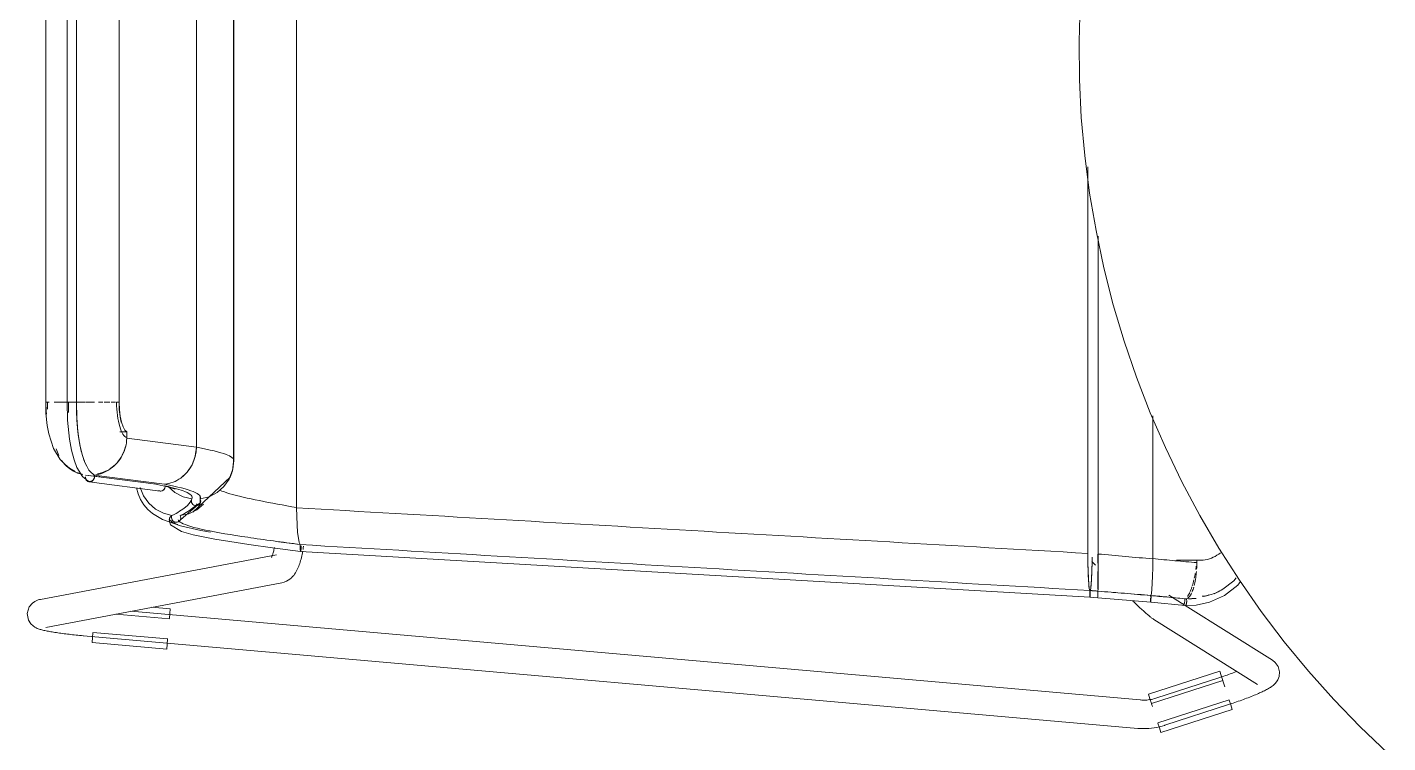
# Model space of a CAD drawing. Header units: millimetres. Extents: x 155927 to 326028, y -36033 to 97293.
# Drawn here: x 158449 to 159021, y 17116 to 17417 of the extents above; entities that cross this region are included whole.
import ezdxf

# ---------------------------------------------------------------- set-up
doc = ezdxf.new("R2010")
doc.units = ezdxf.units.MM
doc.header["$MEASUREMENT"] = 0
doc.layers.add('I-FURN', color=8, linetype='CONTINUOUS', lineweight=9)

msp = doc.modelspace()

# ---------------------------------------------------------------- linework, layer by layer
at = {"layer": 'I-FURN'}
for p, q in [((158561.78, 17598.52), (158561.78, 17215.12)), ((158561.78, 17215.12), (158561.78, 17598.52)), ((158535.28, 17579.21), (158535.28, 17234.42)), ((158535.28, 17234.42), (158535.28, 17579.21)), ((158519.68, 17573.17), (158519.68, 17240.46)), ((158519.68, 17240.46), (158519.68, 17573.17)), ((158456.31, 17554.24), (158456.31, 17259.39)), ((158465.35, 17554.24), (158465.35, 17259.39)), ((158469.31, 17259.39), (158469.31, 17554.24)), ((158487.15, 17554.24), (158487.15, 17259.39)), ((158487.21, 17259.39), (158487.21, 17554.24)), ((158535.43, 17234.96), (158535.43, 17539.76)), ((158891.33, 17427.13), (158890.84, 17411.13)), ((158890.84, 17411.13), (158890.99, 17395.14)), ((158890.99, 17395.14), (158891.77, 17379.16)), ((158891.77, 17379.16), (158893.2, 17363.22)), ((158893.2, 17363.22), (158895.26, 17347.36)), ((158894.51, 17358.46), (158894.51, 17195.86)), ((158894.51, 17195.86), (158894.51, 17358.46)), ((158895.26, 17347.36), (158897.95, 17331.58)), ((158897.95, 17331.58), (158901.28, 17315.93)), ((158898.83, 17329.24), (158898.83, 17195.6)), ((158898.83, 17195.6), (158898.83, 17329.24)), ((158901.28, 17315.93), (158905.22, 17300.43)), ((158905.22, 17300.43), (158909.79, 17285.1)), ((158909.79, 17285.1), (158914.96, 17269.96)), ((158914.96, 17269.96), (158920.73, 17255.03)), ((158456.31, 17259.39), (158456.48, 17259.39)), ((158456.39, 17254.87), (158456.31, 17259.39)), ((158457.8, 17259.39), (158456.33, 17259.39)), ((158456.91, 17249.66), (158456.39, 17254.87)), ((158462.41, 17259.39), (158459.83, 17259.39)), ((158462.57, 17259.39), (158465.59, 17259.39)), ((158465.59, 17259.39), (158462.58, 17259.39)), ((158469.3, 17259.39), (158465.35, 17259.39)), ((158465.5, 17251.83), (158465.35, 17259.39)), ((158465.35, 17259.39), (158465.42, 17259.39)), ((158465.42, 17259.39), (158465.61, 17259.39)), ((158465.61, 17259.39), (158465.92, 17259.39)), ((158465.92, 17259.39), (158466.31, 17259.39)), ((158466.31, 17259.39), (158466.76, 17259.39)), ((158466.76, 17259.39), (158467.26, 17259.39)), ((158467.26, 17259.39), (158467.75, 17259.39)), ((158467.75, 17259.39), (158468.23, 17259.39)), ((158468.23, 17259.39), (158468.65, 17259.39)), ((158468.65, 17259.39), (158468.98, 17259.39)), ((158468.98, 17259.39), (158469.2, 17259.39)), ((158469.2, 17259.39), (158469.3, 17259.39)), ((158469.28, 17259.39), (158473.09, 17259.39)), ((158473.09, 17259.39), (158469.28, 17259.39)), ((158469.31, 17259.39), (158469.4, 17252.98)), ((158476.85, 17259.39), (158473.29, 17259.39)), ((158480.32, 17259.39), (158478.47, 17259.39)), ((158483.3, 17259.39), (158480.84, 17259.39)), ((158485.62, 17259.39), (158483.89, 17259.39)), ((158487.32, 17256.35), (158487.21, 17259.39)), ((158487.64, 17253.5), (158487.32, 17256.35)), ((158920.73, 17255.03), (158927.1, 17240.36)), ((158457.56, 17246.16), (158456.91, 17249.66)), ((158466.29, 17243.94), (158465.5, 17251.83)), ((158469.4, 17252.98), (158469.88, 17246.99)), ((158488.15, 17251.01), (158487.64, 17253.5)), ((158488.82, 17249.03), (158488.15, 17251.01)), ((158489.61, 17247.67), (158488.82, 17249.03)), ((158921.8, 17193.66), (158921.8, 17253.77)), ((158921.8, 17253.77), (158921.8, 17193.66)), ((158459.58, 17240.01), (158457.56, 17246.16)), ((158467.16, 17239.23), (158466.29, 17243.94)), ((158469.88, 17246.99), (158470.71, 17241.55)), ((158487.46, 17247.04), (158490.47, 17247.04)), ((158490.47, 17247.04), (158489.61, 17247.67)), ((158490.4, 17244.32), (158490.47, 17247.04)), ((158519.68, 17240.46), (158490.4, 17244.32)), ((158462.45, 17235.3), (158459.58, 17240.01)), ((158468.24, 17235.18), (158467.16, 17239.23)), ((158470.71, 17241.55), (158471.51, 17238.06)), ((158471.51, 17238.06), (158472.39, 17235.23)), ((158519.2, 17236.69), (158519.68, 17240.46)), ((158927.1, 17240.36), (158934.04, 17225.95)), ((158464.29, 17233.32), (158462.45, 17235.3)), ((158466.36, 17231.65), (158464.29, 17233.32)), ((158468.63, 17230.32), (158466.36, 17231.65)), ((158469.43, 17232.02), (158468.24, 17235.18)), ((158471.74, 17228.19), (158469.43, 17232.02)), ((158472.39, 17235.23), (158472.58, 17234.72)), ((158515.81, 17230.03), (158517.89, 17233.14)), ((158517.89, 17233.14), (158519.2, 17236.69)), ((158535.28, 17234.42), (158534.8, 17230.63)), ((158534.8, 17230.63), (158535.28, 17234.42)), ((158534.99, 17231.21), (158535.43, 17234.96)), ((158474.12, 17226.29), (158471.74, 17228.19)), ((158502.75, 17224.93), (158473.06, 17228.78)), ((158479.03, 17228.01), (158474.25, 17228.62)), ((158504.4, 17222.08), (158474.62, 17225.94)), ((158506.3, 17224.91), (158476.6, 17228.76)), ((158513.07, 17227.54), (158515.81, 17230.03)), ((158518.16, 17213.25), (158533.86, 17227.85)), ((158533.43, 17227.07), (158531.26, 17223.93)), ((158531.27, 17223.93), (158533.44, 17227.06)), ((158533.26, 17226.75), (158534.99, 17231.21)), ((158534.8, 17230.63), (158533.43, 17227.07)), ((158533.44, 17227.06), (158534.8, 17230.63)), ((158533.86, 17227.85), (158534.56, 17229.77)), ((158934.04, 17225.95), (158941.56, 17211.82)), ((158494.55, 17223.4), (158495.2, 17220.89)), ((158495.2, 17220.89), (158496.23, 17218.52)), ((158496.06, 17223.54), (158497.46, 17220.02)), ((158508.27, 17223.68), (158501.97, 17225.06)), ((158503.74, 17222.31), (158504.16, 17222.13)), ((158504.16, 17222.13), (158504.63, 17222.07)), ((158504.63, 17222.07), (158505.1, 17222.13)), ((158505.1, 17222.13), (158505.54, 17222.32)), ((158505.54, 17222.32), (158505.92, 17222.62)), ((158505.92, 17222.62), (158506.22, 17223)), ((158506.22, 17223), (158506.42, 17223.45)), ((158506.42, 17223.45), (158506.49, 17223.94)), ((158506.49, 17223.94), (158506.46, 17224.44)), ((158507.8, 17223.93), (158510.67, 17221.42)), ((158510.7, 17222.93), (158508.27, 17223.68)), ((158510.67, 17221.42), (158514.07, 17219.66)), ((158528.39, 17221.42), (158525, 17219.67)), ((158525, 17219.66), (158528.4, 17221.42)), ((158531.26, 17223.93), (158528.39, 17221.42)), ((158528.4, 17221.42), (158531.27, 17223.93)), ((158496.23, 17218.52), (158497.61, 17216.32)), ((158497.46, 17220.02), (158499.63, 17216.94)), ((158497.61, 17216.32), (158499.29, 17214.35)), ((158499.63, 17216.94), (158502.46, 17214.46)), ((158502.46, 17214.46), (158505.78, 17212.72)), ((158511.97, 17209.14), (158521.39, 17217.26)), ((158514.07, 17219.66), (158517.78, 17218.77)), ((158517.5, 17218.09), (158517.68, 17218.53)), ((158517.58, 17217.81), (158517.62, 17218.3)), ((158517.62, 17218.3), (158517.58, 17217.8)), ((158517.66, 17217.32), (158517.58, 17217.81)), ((158517.58, 17217.8), (158517.66, 17217.31)), ((158517.62, 17218.3), (158517.78, 17218.77)), ((158517.78, 17218.77), (158517.62, 17218.3)), ((158517.87, 17216.86), (158517.66, 17217.32)), ((158517.66, 17217.31), (158517.86, 17216.86)), ((158517.86, 17216.86), (158518.18, 17216.48)), ((158518.18, 17216.48), (158517.87, 17216.86)), ((158518.58, 17216.19), (158518.18, 17216.48)), ((158518.18, 17216.48), (158518.58, 17216.18)), ((158519.04, 17216), (158518.58, 17216.19)), ((158518.58, 17216.18), (158519.04, 17216)), ((158519.53, 17215.93), (158519.04, 17216)), ((158519.04, 17216), (158519.53, 17215.93)), ((158520.02, 17216), (158519.53, 17215.93)), ((158519.53, 17215.93), (158520.02, 17216)), ((158522.67, 17216.59), (158519.83, 17214.2)), ((158519.83, 17214.19), (158522.67, 17216.59)), ((158520.48, 17216.19), (158520.02, 17216)), ((158520.02, 17216), (158520.49, 17216.18)), ((158520.89, 17216.48), (158520.48, 17216.19)), ((158520.49, 17216.18), (158520.89, 17216.48)), ((158521.2, 17216.86), (158520.89, 17216.48)), ((158520.89, 17216.48), (158521.2, 17216.86)), ((158521.4, 17217.32), (158521.2, 17216.86)), ((158521.2, 17216.86), (158521.4, 17217.31)), ((158521.26, 17216.96), (158521.3, 17219.84)), ((158521.28, 17218.77), (158521.45, 17218.3)), ((158521.29, 17218.77), (158525, 17219.66)), ((158521.45, 17218.3), (158521.29, 17218.77)), ((158521.48, 17217.81), (158521.4, 17217.32)), ((158521.4, 17217.31), (158521.49, 17217.8)), ((158521.45, 17218.3), (158521.48, 17217.81)), ((158521.49, 17217.8), (158521.45, 17218.3)), ((158561.78, 17215.12), (158561.84, 17211.35)), ((158561.84, 17211.35), (158561.78, 17215.04)), ((158499.29, 17214.35), (158501.26, 17212.61)), ((158501.26, 17212.61), (158505.37, 17210.11)), ((158505.37, 17210.11), (158513, 17207.43)), ((158505.78, 17212.72), (158509.41, 17211.81)), ((158508.19, 17209.99), (158508.49, 17210.91)), ((158508.72, 17207.81), (158508.19, 17209.99)), ((158509.2, 17210.85), (158509.25, 17211.34)), ((158509.25, 17211.34), (158509.2, 17210.84)), ((158509.28, 17210.35), (158509.2, 17210.85)), ((158509.2, 17210.84), (158509.28, 17210.35)), ((158509.25, 17211.34), (158509.41, 17211.81)), ((158509.41, 17211.81), (158509.25, 17211.34)), ((158509.48, 17209.9), (158509.28, 17210.35)), ((158509.28, 17210.35), (158509.47, 17209.89)), ((158509.47, 17209.89), (158509.78, 17209.51)), ((158509.78, 17209.51), (158509.48, 17209.9)), ((158510.18, 17209.21), (158509.78, 17209.51)), ((158509.78, 17209.51), (158510.17, 17209.21)), ((158510.17, 17209.21), (158510.63, 17209.01)), ((158510.63, 17209.01), (158510.18, 17209.21)), ((158511.11, 17208.94), (158510.63, 17209.01)), ((158510.63, 17209.01), (158511.11, 17208.94)), ((158511.6, 17209), (158511.11, 17208.94)), ((158511.11, 17208.94), (158511.6, 17209)), ((158512.06, 17209.18), (158511.6, 17209)), ((158511.6, 17209), (158512.06, 17209.18)), ((158512.24, 17209.29), (158512.03, 17209.16)), ((158512.46, 17209.47), (158512.06, 17209.18)), ((158512.06, 17209.18), (158512.46, 17209.47)), ((158512.78, 17209.85), (158512.46, 17209.47)), ((158512.46, 17209.47), (158512.78, 17209.85)), ((158512.99, 17210.3), (158512.78, 17209.85)), ((158512.78, 17209.85), (158512.99, 17210.3)), ((158516.51, 17212.55), (158512.9, 17211.76)), ((158512.9, 17211.76), (158516.51, 17212.55)), ((158512.9, 17211.76), (158513.05, 17211.29)), ((158513.05, 17211.29), (158512.9, 17211.76)), ((158513.08, 17210.79), (158512.99, 17210.3)), ((158512.99, 17210.3), (158513.08, 17210.79)), ((158513.05, 17211.29), (158513.08, 17210.79)), ((158513.08, 17210.79), (158513.05, 17211.29)), ((158519.83, 17214.2), (158516.51, 17212.55)), ((158516.51, 17212.55), (158519.83, 17214.19)), ((158561.84, 17211.35), (158561.99, 17207.81)), ((158561.99, 17207.81), (158561.84, 17211.28)), ((158941.56, 17211.82), (158949.64, 17198.01)), ((158513.36, 17205.04), (158508.72, 17207.81)), ((158513, 17207.43), (158521.52, 17205.54)), ((158518.36, 17203.63), (158513.36, 17205.04)), ((158527.38, 17201.83), (158518.36, 17203.63)), ((158521.52, 17205.54), (158525.58, 17204.81)), ((158561.99, 17207.81), (158562.23, 17204.71)), ((158562.23, 17204.71), (158561.99, 17207.76)), ((158562.23, 17204.71), (158562.54, 17202.22)), ((158562.54, 17202.21), (158562.23, 17204.68)), ((158533.69, 17200.79), (158527.38, 17201.83)), ((158541.71, 17199.61), (158533.69, 17200.79)), ((158551.64, 17198.26), (158541.71, 17199.61)), ((158563.5, 17196.7), (158551.64, 17198.26)), ((158552.19, 17196.93), (158552.29, 17197.38)), ((158552.29, 17197.38), (158552.39, 17197.85)), ((158552.39, 17197.85), (158552.49, 17198.34)), ((158562.54, 17202.22), (158562.91, 17200.47)), ((158562.91, 17200.47), (158562.54, 17202.21)), ((158563.31, 17199.56), (158562.91, 17200.47)), ((158562.91, 17200.47), (158563.31, 17199.57)), ((158563.31, 17199.57), (158563.29, 17199.1)), ((158563.29, 17199.09), (158563.31, 17199.56)), ((158563.29, 17199.1), (158563.29, 17198.6)), ((158563.29, 17198.59), (158563.29, 17199.09)), ((158563.29, 17198.6), (158563.29, 17198.11)), ((158563.29, 17198.1), (158563.29, 17198.59)), ((158563.29, 17198.11), (158563.32, 17197.65)), ((158563.32, 17197.65), (158563.29, 17198.1)), ((158563.32, 17197.65), (158563.35, 17197.26)), ((158563.35, 17197.26), (158563.32, 17197.65)), ((158563.64, 17197.24), (158563.68, 17197.62)), ((158563.68, 17197.61), (158563.64, 17197.23)), ((158563.68, 17197.62), (158563.7, 17198.07)), ((158563.7, 17198.06), (158563.68, 17197.61)), ((158563.7, 17198.07), (158563.71, 17198.56)), ((158563.71, 17198.56), (158563.7, 17198.06)), ((158563.71, 17198.56), (158563.71, 17199.06)), ((158563.71, 17199.05), (158563.71, 17198.56)), ((158564.52, 17197.51), (158564.63, 17198.22)), ((158564.63, 17198.22), (158564.73, 17198.95)), ((158949.64, 17198.01), (158958.26, 17184.54)), ((158553.42, 17195.3), (158454.12, 17176.48)), ((158551.19, 17194.08), (158551.2, 17194.1)), ((158551.2, 17194.1), (158551.25, 17194.18)), ((158551.25, 17194.18), (158551.29, 17194.26)), ((158551.29, 17194.26), (158551.37, 17194.41)), ((158551.37, 17194.41), (158551.45, 17194.61)), ((158551.45, 17194.61), (158551.55, 17194.84)), ((158551.55, 17194.84), (158551.65, 17195.11)), ((158551.65, 17195.11), (158551.76, 17195.41)), ((158551.76, 17195.41), (158551.86, 17195.75)), ((158551.86, 17195.75), (158551.97, 17196.12)), ((158551.97, 17196.12), (158552.08, 17196.51)), ((158552.08, 17196.51), (158552.19, 17196.93)), ((158562.93, 17191.02), (158563.14, 17191.61)), ((158563.14, 17191.61), (158563.33, 17192.22)), ((158563.33, 17192.22), (158563.51, 17192.83)), ((158563.35, 17197.26), (158563.39, 17196.97)), ((158563.39, 17196.96), (158563.35, 17197.26)), ((158563.39, 17196.97), (158563.44, 17196.77)), ((158563.44, 17196.77), (158563.39, 17196.96)), ((158563.44, 17196.77), (158563.5, 17196.7)), ((158563.5, 17196.7), (158563.44, 17196.77)), ((158563.5, 17196.7), (158563.55, 17196.76)), ((158563.55, 17196.76), (158563.5, 17196.7)), ((158563.5, 17196.7), (158895.41, 17177.41)), ((158563.51, 17192.83), (158563.69, 17193.46)), ((158563.55, 17196.76), (158563.6, 17196.95)), ((158563.6, 17196.94), (158563.55, 17196.76)), ((158563.6, 17196.95), (158563.64, 17197.24)), ((158563.64, 17197.23), (158563.6, 17196.94)), ((158563.69, 17193.46), (158563.85, 17194.11)), ((158563.85, 17194.11), (158564, 17194.76)), ((158564, 17194.76), (158564.14, 17195.43)), ((158564.14, 17195.43), (158564.28, 17196.11)), ((158564.28, 17196.11), (158564.4, 17196.8)), ((158894.51, 17195.86), (158894.54, 17192.08)), ((158894.54, 17192.08), (158894.62, 17188.52)), ((158896.15, 17192.38), (158897.68, 17190.9)), ((158896.19, 17188.52), (158896.27, 17192.07)), ((158896.27, 17192.07), (158896.3, 17194.32)), ((158898.7, 17191.81), (158898.7, 17195.59)), ((158898.7, 17195.59), (158898.7, 17191.81)), ((158898.83, 17191.81), (158898.82, 17188.25)), ((158898.82, 17188.24), (158898.83, 17191.81)), ((158898.83, 17195.6), (158898.83, 17191.81)), ((158898.83, 17191.81), (158898.83, 17195.6)), ((158921.77, 17189.9), (158921.8, 17193.66)), ((158921.8, 17193.54), (158921.77, 17189.89)), ((158931.84, 17192.95), (158941.59, 17192.95)), ((158940.35, 17193.01), (158940.35, 17191.96)), ((158559.61, 17185.56), (158560.13, 17186.08)), ((158560.13, 17186.08), (158560.58, 17186.61)), ((158560.58, 17186.61), (158560.98, 17187.14)), ((158560.98, 17187.14), (158561.34, 17187.68)), ((158561.34, 17187.68), (158561.66, 17188.22)), ((158561.66, 17188.22), (158561.95, 17188.75)), ((158561.95, 17188.75), (158562.23, 17189.31)), ((158562.23, 17189.31), (158562.48, 17189.87)), ((158562.48, 17189.87), (158562.71, 17190.44)), ((158562.71, 17190.44), (158562.93, 17191.02)), ((158894.62, 17188.52), (158894.74, 17185.39)), ((158896.07, 17185.4), (158896.19, 17188.52)), ((158898.72, 17185.13), (158898.71, 17188.25)), ((158898.71, 17188.25), (158898.72, 17185.13)), ((158898.82, 17188.24), (158898.81, 17185.12)), ((158898.81, 17185.11), (158898.82, 17188.24)), ((158921.58, 17183.26), (158921.7, 17186.36)), ((158921.69, 17186.3), (158921.58, 17183.26)), ((158921.77, 17189.8), (158921.7, 17186.36)), ((158921.7, 17186.36), (158921.77, 17189.8)), ((158456.36, 17164.69), (158555.65, 17183.51)), ((158555.65, 17183.51), (158556.64, 17183.77)), ((158556.64, 17183.77), (158557.53, 17184.13)), ((158557.53, 17184.13), (158558.32, 17184.57)), ((158558.32, 17184.57), (158559.01, 17185.05)), ((158559.01, 17185.05), (158559.61, 17185.56)), ((158894.74, 17185.39), (158894.9, 17182.88)), ((158894.9, 17182.88), (158895.1, 17181.13)), ((158895.1, 17181.13), (158895.31, 17180.24)), ((158895.31, 17180.24), (158895.3, 17179.78)), ((158895.51, 17180.25), (158895.72, 17181.15)), ((158895.51, 17179.78), (158895.51, 17180.25)), ((158895.72, 17181.15), (158895.91, 17182.91)), ((158895.91, 17182.91), (158896.07, 17185.4)), ((158898.73, 17182.63), (158898.72, 17185.13)), ((158898.72, 17185.13), (158898.73, 17182.63)), ((158898.74, 17180.88), (158898.73, 17182.63)), ((158898.73, 17182.63), (158898.74, 17180.88)), ((158898.79, 17180.86), (158898.77, 17179.98)), ((158898.77, 17179.97), (158898.79, 17180.86)), ((158898.8, 17182.61), (158898.79, 17180.86)), ((158898.79, 17180.86), (158898.8, 17182.61)), ((158898.81, 17185.11), (158898.8, 17182.61)), ((158898.8, 17182.61), (158898.81, 17185.11)), ((158921.25, 17179.05), (158921.43, 17180.79)), ((158921.43, 17180.77), (158921.25, 17179.05)), ((158921.43, 17180.79), (158921.58, 17183.26)), ((158921.58, 17183.22), (158921.43, 17180.78)), ((158951.28, 17180.79), (158947.59, 17178.88)), ((158955.85, 17184.28), (158951.28, 17180.79)), ((158957.52, 17182.55), (158951.99, 17178.21)), ((158956.9, 17185.53), (158955.85, 17184.28)), ((158958.67, 17183.99), (158957.52, 17182.55)), ((158958.26, 17184.54), (158967.42, 17171.42)), ((158449.37, 17173.35), (158450.69, 17174.92)), ((158450.69, 17174.92), (158451.77, 17175.67)), ((158451.77, 17175.67), (158452.57, 17176.05)), ((158452.57, 17176.05), (158453.19, 17176.26)), ((158453.19, 17176.26), (158453.71, 17176.4)), ((158453.71, 17176.4), (158454.12, 17176.48)), ((158895.3, 17179.78), (158895.3, 17179.28)), ((158895.3, 17179.28), (158895.3, 17178.79)), ((158895.3, 17178.79), (158895.31, 17178.34)), ((158895.31, 17178.34), (158895.33, 17177.96)), ((158895.33, 17177.96), (158895.35, 17177.66)), ((158895.35, 17177.66), (158895.38, 17177.48)), ((158895.38, 17177.48), (158895.41, 17177.41)), ((158895.41, 17177.41), (158895.43, 17177.48)), ((158898.76, 17177.14), (158895.41, 17177.41)), ((158895.43, 17177.48), (158895.46, 17177.67)), ((158895.46, 17177.67), (158895.48, 17177.96)), ((158895.48, 17177.96), (158895.5, 17178.35)), ((158895.5, 17178.35), (158895.51, 17178.8)), ((158895.52, 17179.29), (158895.51, 17179.78)), ((158895.51, 17178.8), (158895.52, 17179.29)), ((158898.76, 17179.51), (158898.76, 17179.98)), ((158898.76, 17179.98), (158898.76, 17179.51)), ((158898.76, 17179.02), (158898.76, 17179.51)), ((158898.76, 17179.51), (158898.76, 17179.01)), ((158898.76, 17178.53), (158898.76, 17179.02)), ((158898.76, 17179.01), (158898.76, 17178.52)), ((158898.76, 17178.07), (158898.76, 17178.53)), ((158898.76, 17178.52), (158898.76, 17178.07)), ((158898.76, 17177.69), (158898.76, 17178.07)), ((158898.76, 17178.07), (158898.76, 17177.69)), ((158898.76, 17177.14), (158898.76, 17177.21)), ((158898.77, 17177.2), (158898.76, 17177.14)), ((158898.76, 17177.2), (158898.76, 17177.13)), ((158898.76, 17177.13), (158898.77, 17177.2)), ((158898.76, 17177.13), (158920.97, 17175.31)), ((158898.77, 17179.98), (158898.77, 17179.51)), ((158898.77, 17179.5), (158898.77, 17179.97)), ((158898.77, 17179.51), (158898.77, 17179.01)), ((158898.77, 17179.01), (158898.77, 17179.5)), ((158898.77, 17179.01), (158898.77, 17178.52)), ((158898.77, 17178.51), (158898.77, 17179.01)), ((158898.77, 17178.52), (158898.77, 17178.07)), ((158898.77, 17178.06), (158898.77, 17178.51)), ((158898.77, 17178.07), (158898.77, 17177.69)), ((158898.77, 17177.68), (158898.77, 17178.06)), ((158898.77, 17177.69), (158898.77, 17177.39)), ((158898.77, 17177.39), (158898.77, 17177.68)), ((158913.93, 17175.34), (158913.46, 17175.78)), ((158914.39, 17174.91), (158913.93, 17175.34)), ((158914.84, 17174.48), (158914.39, 17174.91)), ((158915.29, 17174.07), (158914.84, 17174.48)), ((158920.87, 17178.15), (158920.86, 17177.67)), ((158920.86, 17177.68), (158920.87, 17178.15)), ((158920.86, 17177.18), (158920.87, 17176.68)), ((158920.87, 17176.69), (158920.86, 17177.18)), ((158920.88, 17176.24), (158920.87, 17176.69)), ((158920.87, 17176.68), (158920.88, 17176.23)), ((158920.89, 17175.85), (158920.88, 17176.24)), ((158920.88, 17176.23), (158920.89, 17175.85)), ((158920.89, 17175.85), (158920.92, 17175.56)), ((158920.92, 17175.56), (158920.89, 17175.85)), ((158920.92, 17175.56), (158920.94, 17175.37)), ((158920.94, 17175.38), (158920.92, 17175.56)), ((158920.97, 17175.31), (158920.94, 17175.38)), ((158920.94, 17175.37), (158920.97, 17175.31)), ((158920.99, 17175.38), (158920.97, 17175.31)), ((158920.97, 17175.31), (158920.99, 17175.38)), ((158920.97, 17175.31), (158935.46, 17173.89)), ((158920.99, 17175.38), (158921.02, 17175.57)), ((158921.04, 17175.87), (158921.02, 17175.57)), ((158921.02, 17175.57), (158921.04, 17175.86)), ((158921.05, 17176.25), (158921.04, 17175.87)), ((158921.04, 17175.86), (158921.05, 17176.24)), ((158921.05, 17176.24), (158921.06, 17176.7)), ((158921.06, 17176.7), (158921.05, 17176.25)), ((158921.25, 17179.05), (158921.06, 17178.16)), ((158921.06, 17178.16), (158921.25, 17179.05)), ((158921.07, 17177.69), (158921.06, 17178.16)), ((158921.06, 17178.16), (158921.07, 17177.69)), ((158921.06, 17176.7), (158921.07, 17177.19)), ((158921.07, 17177.19), (158921.06, 17176.7)), ((158921.07, 17177.19), (158921.07, 17177.69)), ((158921.07, 17177.69), (158921.07, 17177.19)), ((158935.05, 17174.19), (158928.6, 17178.23)), ((158945.67, 17175.31), (158940.02, 17174.1)), ((158951.99, 17178.21), (158945.67, 17175.31)), ((158449.37, 17173.35), (158448.53, 17170.6)), ((158448.53, 17170.6), (158449.02, 17167.83)), ((158485.74, 17170.3), (158508.34, 17168.32)), ((158916.58, 17134.22), (158492.08, 17171.51)), ((158508.71, 17172.55), (158500.82, 17173.24)), ((158508.53, 17170.51), (158508.35, 17168.44)), ((158508.71, 17172.55), (158508.53, 17170.51)), ((158915.72, 17173.67), (158915.29, 17174.07)), ((158916.15, 17173.27), (158915.72, 17173.67)), ((158916.56, 17172.89), (158916.15, 17173.27)), ((158916.96, 17172.53), (158916.56, 17172.89)), ((158917.35, 17172.17), (158916.96, 17172.53)), ((158917.73, 17171.83), (158917.35, 17172.17)), ((158918.09, 17171.5), (158917.73, 17171.83)), ((158918.45, 17171.18), (158918.09, 17171.5)), ((158918.78, 17170.88), (158918.45, 17171.18)), ((158919.1, 17170.59), (158918.78, 17170.88)), ((158919.41, 17170.32), (158919.1, 17170.59)), ((158919.71, 17170.06), (158919.41, 17170.32)), ((158919.99, 17169.82), (158919.71, 17170.06)), ((158920.25, 17169.59), (158919.99, 17169.82)), ((158920.51, 17169.38), (158920.25, 17169.59)), ((158920.75, 17169.17), (158920.51, 17169.38)), ((158920.98, 17168.98), (158920.75, 17169.17)), ((158921.2, 17168.8), (158920.98, 17168.98)), ((158921.42, 17168.63), (158921.2, 17168.8)), ((158940.02, 17174.1), (158934.56, 17174.01)), ((158972.19, 17150.92), (158935.42, 17173.96)), ((158967.42, 17171.42), (158977.09, 17158.67)), ((158449.02, 17167.83), (158450.06, 17166.18)), ((158450.06, 17166.18), (158450.97, 17165.33)), ((158450.97, 17165.33), (158451.67, 17164.85)), ((158451.67, 17164.85), (158452.23, 17164.54)), ((158452.23, 17164.54), (158452.7, 17164.33)), ((158452.7, 17164.33), (158453.13, 17164.16)), ((158453.13, 17164.16), (158453.54, 17164.02)), ((158453.54, 17164.02), (158453.93, 17163.89)), ((158453.93, 17163.89), (158454.33, 17163.78)), ((158454.33, 17163.78), (158454.73, 17163.67)), ((158454.73, 17163.67), (158455.14, 17163.57)), ((158455.14, 17163.57), (158455.57, 17163.47)), ((158455.57, 17163.47), (158456.01, 17163.37)), ((158456.01, 17163.37), (158456.47, 17163.27)), ((158456.47, 17163.27), (158456.95, 17163.17)), ((158456.95, 17163.17), (158457.45, 17163.08)), ((158457.45, 17163.08), (158457.96, 17162.99)), ((158457.96, 17162.99), (158458.49, 17162.89)), ((158921.65, 17168.46), (158921.42, 17168.63)), ((158921.91, 17168.27), (158921.65, 17168.46)), ((158922.23, 17168.06), (158921.91, 17168.27)), ((158922.23, 17168.06), (158965.82, 17140.75)), ((158458.49, 17162.89), (158459.04, 17162.8)), ((158459.04, 17162.8), (158459.61, 17162.71)), ((158459.61, 17162.71), (158460.2, 17162.61)), ((158460.2, 17162.61), (158460.8, 17162.52)), ((158460.8, 17162.52), (158461.42, 17162.43)), ((158461.42, 17162.43), (158462.06, 17162.34)), ((158462.06, 17162.34), (158462.7, 17162.25)), ((158462.7, 17162.25), (158463.37, 17162.17)), ((158463.37, 17162.17), (158464.04, 17162.08)), ((158464.04, 17162.08), (158464.73, 17161.99)), ((158464.73, 17161.99), (158465.43, 17161.91)), ((158465.43, 17161.91), (158466.14, 17161.83)), ((158466.14, 17161.83), (158466.86, 17161.75)), ((158466.86, 17161.75), (158467.58, 17161.67)), ((158467.58, 17161.67), (158468.32, 17161.59)), ((158468.32, 17161.59), (158469.06, 17161.51)), ((158469.06, 17161.51), (158469.8, 17161.44)), ((158469.8, 17161.44), (158470.55, 17161.37)), ((158470.55, 17161.37), (158471.3, 17161.3)), ((158471.3, 17161.3), (158472.05, 17161.23)), ((158472.05, 17161.23), (158472.21, 17161.21)), ((158472.21, 17161.21), (158915.53, 17122.27)), ((158475.82, 17158.4), (158475.99, 17160.44)), ((158507.23, 17155.64), (158475.82, 17158.4)), ((158475.99, 17160.44), (158476.18, 17162.51)), ((158507.6, 17159.87), (158476.19, 17162.63)), ((158507.41, 17157.68), (158507.23, 17155.64)), ((158507.59, 17159.75), (158507.41, 17157.68)), ((158977.09, 17158.67), (158987.26, 17146.32)), ((158950, 17146.39), (158920, 17136.71)), ((158950, 17146.39), (158950.63, 17144.44)), ((158956.31, 17145.88), (158955.67, 17145.65)), ((158956.93, 17146.12), (158956.31, 17145.88)), ((158973.31, 17150.03), (158972.19, 17150.92)), ((158973.31, 17150.03), (158974.53, 17148.3)), ((158974.53, 17148.3), (158975.12, 17146.07)), ((158975.12, 17146.07), (158974.95, 17144.1)), ((158987.26, 17146.32), (158997.92, 17134.39)), ((158921.3, 17132.66), (158951.31, 17142.35)), ((158949.96, 17143.68), (158923.14, 17134.96)), ((158950.29, 17143.78), (158949.96, 17143.68)), ((158950.98, 17144.01), (158950.29, 17143.78)), ((158950.63, 17144.44), (158951.27, 17142.47)), ((158951.67, 17144.24), (158950.98, 17144.01)), ((158952.14, 17139.78), (158951.34, 17142.25)), ((158952.35, 17144.47), (158951.67, 17144.24)), ((158953.03, 17144.71), (158952.35, 17144.47)), ((158953.7, 17144.94), (158953.03, 17144.71)), ((158954.37, 17145.18), (158953.7, 17144.94)), ((158955.03, 17145.41), (158954.37, 17145.18)), ((158955.67, 17145.65), (158955.03, 17145.41)), ((158972.45, 17140.34), (158972.05, 17140.03)), ((158972.88, 17140.71), (158972.45, 17140.34)), ((158973.34, 17141.17), (158972.88, 17140.71)), ((158973.86, 17141.8), (158973.34, 17141.17)), ((158974.43, 17142.71), (158973.86, 17141.8)), ((158974.95, 17144.1), (158974.43, 17142.71)), ((158920.57, 17134.35), (158919.91, 17134.26)), ((158920.63, 17134.75), (158920, 17136.71)), ((158921.22, 17134.47), (158920.57, 17134.35)), ((158921.26, 17132.78), (158920.63, 17134.75)), ((158921.87, 17134.61), (158921.22, 17134.47)), ((158922.51, 17134.77), (158921.87, 17134.61)), ((158923.14, 17134.96), (158922.51, 17134.77)), ((158959.9, 17134.42), (158959.2, 17134.16)), ((158960.59, 17134.67), (158959.9, 17134.42)), ((158961.27, 17134.93), (158960.59, 17134.67)), ((158961.93, 17135.18), (158961.27, 17134.93)), ((158962.59, 17135.43), (158961.93, 17135.18)), ((158963.23, 17135.69), (158962.59, 17135.43)), ((158963.85, 17135.94), (158963.23, 17135.69)), ((158964.46, 17136.19), (158963.85, 17135.94)), ((158965.06, 17136.43), (158964.46, 17136.19)), ((158965.64, 17136.68), (158965.06, 17136.43)), ((158966.2, 17136.92), (158965.64, 17136.68)), ((158966.74, 17137.16), (158966.2, 17136.92)), ((158967.27, 17137.4), (158966.74, 17137.16)), ((158967.78, 17137.63), (158967.27, 17137.4)), ((158968.27, 17137.87), (158967.78, 17137.63)), ((158968.75, 17138.1), (158968.27, 17137.87)), ((158969.2, 17138.33), (158968.75, 17138.1)), ((158969.64, 17138.56), (158969.2, 17138.33)), ((158970.07, 17138.79), (158969.64, 17138.56)), ((158970.48, 17139.02), (158970.07, 17138.79)), ((158970.88, 17139.25), (158970.48, 17139.02)), ((158971.27, 17139.49), (158970.88, 17139.25)), ((158971.66, 17139.75), (158971.27, 17139.49)), ((158972.05, 17140.03), (158971.66, 17139.75)), ((158997.92, 17134.39), (159009.05, 17122.9)), ((158916.61, 17134.22), (158916.58, 17134.22)), ((158917.27, 17134.17), (158916.61, 17134.22)), ((158917.93, 17134.15), (158917.27, 17134.17)), ((158918.59, 17134.16), (158917.93, 17134.15)), ((158919.26, 17134.2), (158918.59, 17134.16)), ((158919.91, 17134.26), (158919.26, 17134.2)), ((158921.71, 17131.4), (158921.33, 17132.57)), ((158953.91, 17134.28), (158923.91, 17124.59)), ((158955.22, 17130.24), (158925.21, 17120.55)), ((158926.85, 17123.55), (158953.66, 17132.26)), ((158954.12, 17132.41), (158953.66, 17132.26)), ((158953.95, 17134.16), (158954.59, 17132.19)), ((158954.86, 17132.66), (158954.12, 17132.41)), ((158954.59, 17132.19), (158955.22, 17130.24)), ((158955.6, 17132.9), (158954.86, 17132.66)), ((158956.33, 17133.15), (158955.6, 17132.9)), ((158957.06, 17133.4), (158956.33, 17133.15)), ((158957.78, 17133.66), (158957.06, 17133.4)), ((158958.5, 17133.91), (158957.78, 17133.66)), ((158959.2, 17134.16), (158958.5, 17133.91)), ((158923.49, 17122.68), (158924.6, 17122.92)), ((158924.58, 17122.5), (158923.95, 17124.48)), ((158924.6, 17122.92), (158925.71, 17123.21)), ((158925.71, 17123.21), (158926.8, 17123.54)), ((158926.8, 17123.54), (158926.85, 17123.55)), ((159009.05, 17122.9), (159020.63, 17111.86)), ((158915.53, 17122.26), (158916.67, 17122.19)), ((158916.67, 17122.19), (158917.81, 17122.16)), ((158917.81, 17122.16), (158918.95, 17122.17)), ((158918.95, 17122.17), (158920.09, 17122.23)), ((158920.09, 17122.23), (158921.23, 17122.33)), ((158921.23, 17122.33), (158922.36, 17122.49)), ((158922.36, 17122.49), (158923.49, 17122.68)), ((158925.21, 17120.55), (158924.58, 17122.5))]:
    msp.add_line(p, q, dxfattribs=at)
for centre, major_axis, ratio, start_param, end_param in [((158460.59, 17259.39), (0, -12.4), 0.287441, 4.712389, 4.950404), ((158472.06, 17259.39), (15.75, 0), 0.000004, 5.8107, 5.99294), ((158504.61, 17240.59), (0, -15.78), 0.955139, 0.595876, 1.562553), ((158504.61, 17240.59), (0, -15.78), 0.955139, 0.354206, 0.595753), ((158504.63, 17224.03), (0, -1.96), 0.955139, 5.787945, 8.064923), ((158504.61, 17240.59), (0, -15.78), 0.955139, 0.112537, 0.354036)]:
    msp.add_ellipse(centre, major_axis=major_axis, ratio=ratio, start_param=start_param, end_param=end_param, dxfattribs=at)
for points in [[(158456.62, 17254.42), (158456.47, 17256), (158456.4, 17257.68), (158456.4, 17259.39)], [(158465.9, 17255.13), (158465.86, 17256.54), (158465.86, 17257.96), (158465.88, 17259.39)], [(158476.61, 17228.96), (158475.88, 17229.31), (158474.48, 17230.62), (158472.58, 17234.32), (158471.05, 17239.39), (158469.94, 17245.53), (158469.31, 17252.39), (158469.24, 17257.04), (158469.28, 17259.39)], [(158490.39, 17244.57), (158489.28, 17244.82), (158487.11, 17248.2), (158486.14, 17255.6), (158486.09, 17259.39)], [(158487.16, 17258.55), (158487.22, 17255.77), (158487.49, 17252.63), (158488.1, 17251.01)], [(158476.6, 17228.76), (158477.84, 17228.9), (158480.22, 17229.48), (158483.56, 17231.25), (158486.4, 17233.78), (158488.59, 17236.92), (158490, 17240.52), (158490.36, 17243.03), (158490.4, 17244.32)], [(158460.76, 17239.79), (158461.01, 17238.83), (158461.36, 17237.9), (158461.79, 17237)], [(158535.28, 17234.42), (158535.38, 17234.6), (158535.43, 17234.78), (158535.43, 17234.96)], [(158471.65, 17229.24), (158470.99, 17229.4), (158470.34, 17229.59), (158469.71, 17229.84)], [(158476.76, 17228.49), (158476.77, 17228.41), (158476.79, 17228.25), (158476.79, 17228.08), (158476.78, 17228)], [(158482.11, 17230.74), (158480.85, 17230.04), (158479.49, 17229.64), (158478.11, 17229.3)], [(158506.3, 17224.91), (158511.8, 17223.89), (158519.87, 17221.84), (158521.83, 17219.8), (158521.28, 17218.77)], [(158728.02, 17205.45), (158672.56, 17208.65), (158617.14, 17211.84), (158561.78, 17215.04)], [(158894.51, 17195.86), (158838.99, 17199.06), (158783.46, 17202.26), (158728.02, 17205.45)], [(158554.14, 17200.74), (158557.17, 17200.35), (158560.24, 17199.97), (158563.3, 17199.58)], [(158895.31, 17180.24), (158839.9, 17183.46), (158729.14, 17189.9), (158618.54, 17196.34), (158563.31, 17199.56)], [(158910.32, 17194.57), (158906.49, 17194.91), (158902.66, 17195.26), (158898.83, 17195.6)], [(158921.8, 17193.54), (158917.97, 17193.88), (158914.15, 17194.22), (158910.32, 17194.57)], [(158921.8, 17193.66), (158924.93, 17193.35), (158931.18, 17192.76), (158937.32, 17192.22), (158940.35, 17191.96)], [(158940.35, 17191.96), (158940.34, 17191), (158940.31, 17190.08), (158940.25, 17189.16)], [(158941.87, 17192.95), (158941.36, 17192.94), (158940.85, 17192.96), (158940.35, 17193.01)], [(158939.28, 17185.43), (158939.42, 17186.08), (158939.56, 17186.74), (158939.68, 17187.42)], [(158940.18, 17188.24), (158940.11, 17187.34), (158940, 17186.46), (158939.88, 17185.61)], [(158939.93, 17189.12), (158940, 17189.59), (158940.05, 17190.07), (158940.1, 17190.55)], [(158895.31, 17180.24), (158895.88, 17180.2), (158897.04, 17180.11), (158898.19, 17180.02), (158898.77, 17179.98)], [(158895.51, 17180.25), (158895.52, 17179.66), (158895.52, 17178.15), (158895.44, 17177.41), (158895.41, 17177.41)], [(158895.51, 17180.25), (158896.05, 17180.21), (158897.13, 17180.12), (158898.22, 17180.03), (158898.76, 17179.98)], [(158937.44, 17179.55), (158937.74, 17180.19), (158938.01, 17180.93), (158938.28, 17181.75)], [(158939.07, 17181.7), (158938.86, 17180.97), (158938.63, 17180.33), (158938.38, 17179.74)], [(158938.43, 17182.18), (158938.68, 17182.98), (158938.91, 17183.85), (158939.13, 17184.77)], [(158921.06, 17178.16), (158917.35, 17178.46), (158909.93, 17179.07), (158902.49, 17179.67), (158898.77, 17179.97)], [(158906.31, 17179.35), (158905.9, 17179.39), (158905.49, 17179.42), (158905.08, 17179.46)], [(158920.76, 17178.16), (158917.15, 17178.46), (158913.54, 17178.76), (158909.92, 17179.06)], [(158920.87, 17178.15), (158923.25, 17177.91), (158925.61, 17177.67), (158927.96, 17177.44)], [(158921.06, 17178.16), (158923.58, 17177.92), (158928.62, 17177.44), (158933.57, 17176.96), (158936.01, 17176.72)], [(158934.71, 17174.07), (158934.76, 17174.11), (158934.85, 17174.23), (158934.98, 17174.53), (158935.1, 17174.92), (158935.19, 17175.37), (158935.26, 17175.86), (158935.29, 17176.36), (158935.29, 17176.68), (158935.28, 17176.82)], [(158938.18, 17179.27), (158937.86, 17178.58), (158937.16, 17177.43), (158936.41, 17176.87), (158936.01, 17176.72)], [(158936.37, 17177.73), (158936.69, 17178.14), (158937.02, 17178.66), (158937.33, 17179.3)], [(158936.84, 17176.76), (158937.5, 17176.77), (158938.14, 17176.81), (158938.79, 17176.87)], [(158940.01, 17176.9), (158939.19, 17176.81), (158938.37, 17176.8), (158937.54, 17176.81)], [(158943.26, 17177.69), (158943.99, 17177.89), (158944.7, 17178.13), (158945.41, 17178.39)]]:
    msp.add_open_spline(points, degree=3, dxfattribs=at)
for points, knots in [([(158489.85, 17240.79), (158489.52, 17239.55), (158488.1, 17236.03), (158485.63, 17232.72), (158483.48, 17231.59)], [-0.8333333, -0.8333333, -0.8333333, -0.8333333, -0.6666667, -0.3333333, -0.3333333, -0.3333333, -0.3333333]), ([(158535.43, 17234.96), (158535.43, 17235.79), (158533.05, 17237.62), (158525.41, 17239.45), (158519.68, 17240.46)], [0.0892846, 0.0892846, 0.0892846, 0.0892846, 0.5, 1, 1, 1, 1]), ([(158462.93, 17235.04), (158463.21, 17234.64), (158464.24, 17233.26), (158466.41, 17231.26), (158469.26, 17229.65), (158471.2, 17229.18), (158471.97, 17229.02)], [0.434972, 0.434972, 0.434972, 0.434972, 0.5, 0.6666667, 0.8333333, 0.9407177, 0.9407177, 0.9407177, 0.9407177]), ([(158473.02, 17227.9), (158473.01, 17227.76), (158473.03, 17227.54), (158473.1, 17227.25), (158473.2, 17226.98), (158473.38, 17226.66), (158473.67, 17226.34), (158474.03, 17226.11), (158474.38, 17225.97), (158474.69, 17225.92), (158474.96, 17225.92), (158475.22, 17225.95), (158475.48, 17226.03), (158475.73, 17226.14), (158476.04, 17226.33), (158476.36, 17226.66), (158476.6, 17227.05), (158476.72, 17227.41), (158476.79, 17227.78), (158476.78, 17228.22), (158476.68, 17228.58), (158476.6, 17228.76)], [0.1111111, 0.1111111, 0.1111111, 0.1111111, 0.1666667, 0.1944444, 0.2222222, 0.2777778, 0.3333333, 0.3888889, 0.4444444, 0.4791667, 0.5138889, 0.5486111, 0.5833333, 0.6180556, 0.6527778, 0.7222222, 0.7916667, 0.8263889, 0.8611111, 0.9305556, 1, 1, 1, 1]), ([(158476.69, 17227.51), (158476.65, 17227.39), (158476.56, 17227.16), (158476.28, 17226.74), (158475.73, 17226.29), (158474.86, 17226.03), (158474.08, 17226.26), (158473.57, 17226.66), (158473.27, 17227.04), (158473.08, 17227.5), (158473.04, 17227.83), (158473.03, 17228)], [-0.8125, -0.8125, -0.8125, -0.8125, -0.765625, -0.71875, -0.625, -0.5, -0.375, -0.3125, -0.25, -0.1875, -0.125, -0.125, -0.125, -0.125]), ([(158506.4, 17224.22), (158510.11, 17223.43), (158516.59, 17221.61), (158518.33, 17219.8), (158517.78, 17218.77)], [0.1122148, 0.1122148, 0.1122148, 0.1122148, 0.5, 1, 1, 1, 1]), ([(158561.78, 17215.12), (158556.39, 17216.09), (158545.61, 17218.03), (158534.9, 17220.47), (158530.65, 17221.93), (158529.51, 17222.41)], [0, 0, 0, 0, 0.25, 0.5, 0.625, 0.625, 0.625, 0.625]), ([(158517.5, 17218.09), (158517.03, 17217.16), (158515.24, 17215.07), (158511.81, 17212.97), (158509.41, 17211.81)], [0.0974621, 0.0974621, 0.0974621, 0.0974621, 0.5, 1, 1, 1, 1]), ([(158520.03, 17216.64), (158519.63, 17216.18), (158517.96, 17214.56), (158515.3, 17212.93), (158512.9, 17211.76)], [0.303693, 0.303693, 0.303693, 0.303693, 0.5, 1, 1, 1, 1]), ([(158509.41, 17211.81), (158507.86, 17210.79), (158508.09, 17209.51), (158511.11, 17208.22), (158511.83, 17207.96)], [0, 0, 0, 0, 0.25, 0.3133981, 0.3133981, 0.3133981, 0.3133981]), ([(158512.01, 17209.93), (158512.21, 17209.53), (158513.81, 17208.1), (158522.11, 17205.66), (158540.55, 17202.62), (158555.76, 17200.58), (158563.31, 17199.57)], [0.1500588, 0.1500588, 0.1500588, 0.1500588, 0.25, 0.5, 0.75, 1, 1, 1, 1]), ([(158895.31, 17180.24), (158895.16, 17180.52), (158894.95, 17181.91), (158894.73, 17185.27), (158894.61, 17188.44), (158894.53, 17192.04), (158894.51, 17194.59), (158894.51, 17195.86)], [-1, -1, -1, -1, -0.666667, -0.5, -0.333333, -0.166667, 0, 0, 0, 0]), ([(158896.3, 17194.33), (158896.28, 17192.3), (158896.23, 17189.07), (158896.08, 17185.29), (158895.86, 17181.93), (158895.65, 17180.54), (158895.51, 17180.25)], [-0.9335619, -0.9335619, -0.9335619, -0.9335619, -0.6666667, -0.5, -0.3333333, 0, 0, 0, 0]), ([(158950.24, 17196.11), (158949.33, 17195.35), (158946.34, 17193.42), (158942.73, 17192.79), (158940.35, 17193.01)], [0.5, 0.5, 0.5, 0.5, 0.6666667, 1, 1, 1, 1]), ([(158895.41, 17177.41), (158895.39, 17177.41), (158895.36, 17177.55), (158895.33, 17177.94), (158895.31, 17178.32), (158895.3, 17178.78), (158895.29, 17179.27), (158895.3, 17179.78), (158895.3, 17180.1), (158895.31, 17180.24)], [-0.498493, -0.498493, -0.498493, -0.498493, -0.375, -0.3125, -0.25, -0.1875, -0.125, -0.0625, 0, 0, 0, 0]), ([(158939.87, 17185.5), (158939.83, 17185.25), (158939.65, 17184.15), (158939.44, 17183.1), (158939.25, 17182.37)], [0.2959369, 0.2959369, 0.2959369, 0.2959369, 0.3333333, 0.4604968, 0.4604968, 0.4604968, 0.4604968]), ([(158951.26, 17180.79), (158950.43, 17180.28), (158947.71, 17178.69), (158944.73, 17178.1), (158942.62, 17177.82)], [-0.4024189, -0.4024189, -0.4024189, -0.4024189, -0.3333333, -0.1789981, -0.1789981, -0.1789981, -0.1789981]), ([(158936.01, 17176.72), (158936.03, 17176.58), (158936.07, 17176.29), (158936.08, 17175.87), (158936.07, 17175.5), (158936.05, 17175.2), (158936.01, 17174.94), (158935.96, 17174.69), (158935.9, 17174.46), (158935.84, 17174.27), (158935.74, 17174.07), (158935.65, 17173.97), (158935.61, 17173.94)], [0, 0, 0, 0, 0.0555556, 0.1111111, 0.1666667, 0.1944444, 0.2222222, 0.2777778, 0.3055556, 0.3333333, 0.3888889, 0.4444444, 0.4444444, 0.4444444, 0.4444444])]:
    msp.add_open_spline(points, degree=3, knots=knots, dxfattribs=at)

doc.saveas('drawing.dxf')
